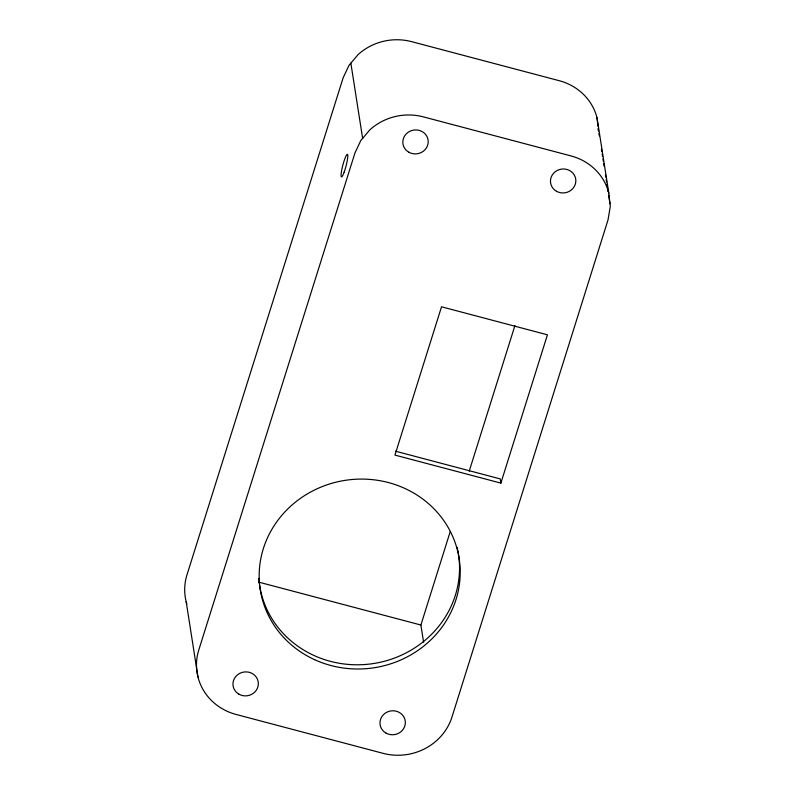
<?xml version="1.0" encoding="UTF-8"?>
<svg xmlns="http://www.w3.org/2000/svg" width="795" height="795" viewBox="0 0 795 795"><rect width="100%" height="100%" fill="white"/><g stroke="black" fill="none" stroke-linecap="round" stroke-linejoin="round"><path stroke-width="1.19" d="M423.586 642.161L420.893 625.019L450.248 531.547M469.199 471.206L514.902 325.682M500.87 483.102L547.437 334.814L441.523 306.8L394.946 455.088L500.87 483.102L500.214 478.898L395.483 451.192M258.445 582.049L420.893 625.019M186.805 604.021A55.491 52.271 -8.9 0 1 187.004 574.745L343.152 77.781L349.025 65.299L358.078 54.617A55.093 51.904 -8.9 0 1 411.601 41.648L559.233 80.702A55.093 51.904 -8.9 0 1 597.025 117.809L608.811 193.036L610.282 206.511L608.006 219.947L452.007 716.941A55.491 52.271 -8.9 0 1 383.061 753.332L236.055 714.447A55.491 52.271 -8.9 0 1 198.79 649.972L354.938 153.008L360.801 140.526L369.864 129.843A55.093 51.904 -8.9 0 1 423.387 116.875L571.009 155.929A55.093 51.904 -8.9 0 1 608.811 193.036M598.585 130.986L598.208 128.561L598.406 130.37M598.963 133.411L599.341 135.836M601.437 149.182L601.815 151.616M602.193 154.041L602.57 156.466M602.958 158.891L603.335 161.315M603.713 163.75L604.091 166.175M605.422 174.661L605.8 177.096M606.188 179.521L606.565 181.946M606.943 184.37L607.32 186.795M607.708 189.23L608.086 191.655M608.652 195.292L609.984 203.788M350.853 63.133L362.629 138.36M186.199 601.845L197.985 677.072M597.025 117.809L597.939 126.166M458.467 554.264A100.647 94.814 -8.9 0 1 373.7 663.507A100.647 94.814 -8.9 0 1 259.597 585.398M259.418 584.236A100.647 94.814 -8.9 0 1 258.782 578.353M457.095 547.298A100.647 94.814 -8.9 0 1 458.278 553.091M314.671 659.711A100.647 94.814 -8.9 0 0 460.027 566.696A100.647 94.814 -8.9 0 0 304.376 495.722A100.647 94.814 -8.9 0 0 314.671 659.711M408.868 152.242A12.71 11.975 -8.9 0 0 428.207 142.037A12.71 11.975 -8.9 0 0 409.485 131.473A12.71 11.975 -8.9 0 0 408.868 152.242M386.012 733.099A12.71 11.975 -8.9 0 0 405.351 722.884A12.71 11.975 -8.9 0 0 386.628 712.32A12.71 11.975 -8.9 0 0 386.012 733.099M238.997 694.214A12.71 11.975 -8.9 0 0 258.345 683.998A12.71 11.975 -8.9 0 0 239.613 673.435A12.71 11.975 -8.9 0 0 238.997 694.214M344.165 172.098A11.657 1.65 -75.2 0 0 347.504 154.389A11.657 1.65 -75.2 0 0 341.661 170.378A11.657 1.65 -75.2 0 0 344.165 172.098M556.49 191.287A12.71 11.975 -8.9 0 0 575.838 181.081A12.71 11.975 -8.9 0 0 557.116 170.518A12.71 11.975 -8.9 0 0 556.49 191.287"/></g></svg>
